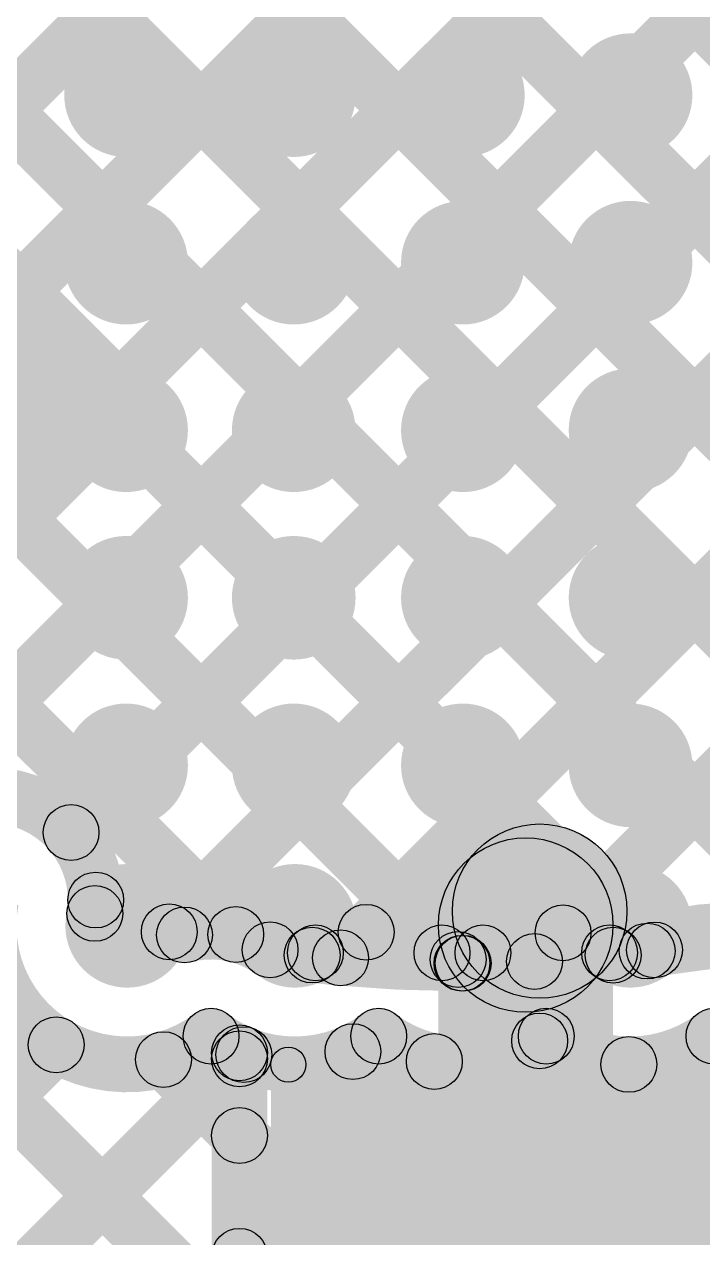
# Model space of a CAD drawing. Header units: millimetres. Extents: x -0.28 to 3.03, y -0.05 to 3.12.
# Drawn here: x 1.6092 to 1.7064, y 1.6372 to 1.8111 of the extents above; entities that cross this region are included whole.
import ezdxf

# ---------------------------------------------------------------- set-up
doc = ezdxf.new("R2010")
doc.units = ezdxf.units.MM
doc.header["$MEASUREMENT"] = 0
for name, color, linetype in [('BottomLayer', 5, 'Continuous'), ('BottomPaste', 16, 'Continuous'), ('BottomSolder', 6, 'Continuous'), ('TopLayer', 1, 'Continuous'), ('TopOverlay', 2, 'Continuous'), ('TopPaste', 8, 'Continuous'), ('TopSolder', 216, 'Continuous'), ('ViaHoleLayer', 16, 'Continuous')]:
    doc.layers.add(name, color=color, linetype=linetype)

# ---------------------------------------------------------------- blocks, each defined once
blk = doc.blocks.new('2835_LED_B_11')
at = {"layer": 'BottomLayer'}
blk.add_hatch(color=5, dxfattribs=at).paths.add_polyline_path([(-0.00069, 0.04606), (0.08829, 0.04606), (0.08829, -0.04606), (-0.00069, -0.04606)])
at = {"layer": 'BottomPaste'}
blk.add_hatch(color=16, dxfattribs=at).paths.add_polyline_path([(-0.00069, 0.04606), (0.08829, 0.04606), (0.08829, -0.04606), (-0.00069, -0.04606)])
at = {"layer": 'BottomSolder'}
blk.add_hatch(color=6, dxfattribs=at).paths.add_polyline_path([(-0.00469, 0.05006), (0.09229, 0.05006), (0.09229, -0.05006), (-0.00469, -0.05006)])
blk = doc.blocks.new('R___1206_44')
at = {"layer": 'TopLayer'}
for points in [[(-0.08, 0.035), (-0.02, 0.035), (-0.02, -0.035), (-0.08, -0.035)], [(0.02, 0.035), (0.08, 0.035), (0.08, -0.035), (0.02, -0.035)]]:
    blk.add_hatch(color=1, dxfattribs=at).paths.add_polyline_path(points)
at = {"layer": 'TopOverlay'}
h = blk.add_hatch(color=2, dxfattribs=at)
edge = h.paths.add_edge_path()
edge.add_arc((-0.084, 0.039), 0.0025, 0, 360)
h = blk.add_hatch(color=2, dxfattribs=at)
edge = h.paths.add_edge_path()
edge.add_arc((-0.084, 0.039), 0.0025, 0, 360)
for points in [[(0.084, 0.0415), (0.084, 0.0365), (-0.084, 0.0365), (-0.084, 0.0415)], [(-0.0865, 0.039), (-0.0815, 0.039), (-0.0815, -0.039), (-0.0865, -0.039)], [(0.0815, 0.039), (0.0865, 0.039), (0.0865, -0.039), (0.0815, -0.039)], [(0.084, -0.0365), (0.084, -0.0415), (-0.084, -0.0415), (-0.084, -0.0365)]]:
    blk.add_hatch(color=2, dxfattribs=at).paths.add_polyline_path(points)
h = blk.add_hatch(color=2, dxfattribs=at)
edge = h.paths.add_edge_path()
edge.add_arc((0.084, 0.039), 0.0025, 0, 360)
h = blk.add_hatch(color=2, dxfattribs=at)
edge = h.paths.add_edge_path()
edge.add_arc((0.084, 0.039), 0.0025, 0, 360)
h = blk.add_hatch(color=2, dxfattribs=at)
edge = h.paths.add_edge_path()
edge.add_arc((-0.084, -0.039), 0.0025, 0, 360)
h = blk.add_hatch(color=2, dxfattribs=at)
edge = h.paths.add_edge_path()
edge.add_arc((-0.084, -0.039), 0.0025, 0, 360)
h = blk.add_hatch(color=2, dxfattribs=at)
edge = h.paths.add_edge_path()
edge.add_arc((0.084, -0.039), 0.0025, 0, 360)
h = blk.add_hatch(color=2, dxfattribs=at)
edge = h.paths.add_edge_path()
edge.add_arc((0.084, -0.039), 0.0025, 0, 360)
at = {"layer": 'TopPaste'}
for points in [[(-0.08, 0.035), (-0.02, 0.035), (-0.02, -0.035), (-0.08, -0.035)], [(0.02, 0.035), (0.08, 0.035), (0.08, -0.035), (0.02, -0.035)]]:
    blk.add_hatch(color=8, dxfattribs=at).paths.add_polyline_path(points)
at = {"layer": 'TopSolder'}
for points in [[(-0.084, 0.039), (-0.016, 0.039), (-0.016, -0.039), (-0.084, -0.039)], [(0.016, 0.039), (0.084, 0.039), (0.084, -0.039), (0.016, -0.039)]]:
    blk.add_hatch(color=216, dxfattribs=at).paths.add_polyline_path(points)
at = {"layer": 'TopOverlay'}
for centre in [(-0.084, 0.039), (-0.084, 0.039), (0.084, 0.039), (0.084, 0.039), (-0.084, -0.039), (-0.084, -0.039), (0.084, -0.039), (0.084, -0.039)]:
    blk.add_circle(centre, 0.0025, dxfattribs=at)

msp = doc.modelspace()

# ---------------------------------------------------------------- hatches: boundary and pattern name
at = {"layer": 'BottomLayer'}
for points in [[(1.5399, 1.72677), (1.53425, 1.73243), (1.80305, 2.00123), (1.80871, 1.99558)], [(1.5399, 1.72677), (1.53425, 1.73243), (1.80305, 2.00123), (1.80871, 1.99558)], [(1.52036, 1.99208), (1.52602, 1.99774), (1.79658, 1.72717), (1.79093, 1.72152)], [(1.55527, 1.71386), (1.54962, 1.71951), (1.81793, 1.98783), (1.82359, 1.98217)], [(1.51213, 1.97203), (1.51779, 1.97769), (1.77662, 1.71886), (1.77096, 1.7132)], [(1.57212, 1.70242), (1.56646, 1.70807), (1.83472, 1.97634), (1.84038, 1.97068)], [(1.49993, 1.95595), (1.50559, 1.9616), (1.76036, 1.70683), (1.7547, 1.70117)], [(1.59752, 1.69953), (1.59186, 1.70519), (1.83974, 1.95307), (1.84539, 1.94741)], [(1.49554, 1.93205), (1.50119, 1.93771), (1.73664, 1.70227), (1.73098, 1.69661)], [(1.6187, 1.69243), (1.61304, 1.69809), (1.84676, 1.9318), (1.85241, 1.92614)], [(1.47752, 1.92178), (1.48318, 1.92744), (1.72486, 1.68576), (1.7192, 1.68011)], [(1.63277, 1.67821), (1.62711, 1.68387), (1.86277, 1.91953), (1.86843, 1.91387)], [(1.47335, 1.89767), (1.47901, 1.90333), (1.70123, 1.68111), (1.69557, 1.67545)], [(1.66098, 1.67814), (1.65532, 1.68379), (1.86243, 1.89091), (1.86809, 1.88525)], [(1.472, 1.87073), (1.47766, 1.87639), (1.67415, 1.6799), (1.66849, 1.67424)], [(1.68918, 1.67805), (1.68352, 1.68371), (1.86218, 1.86238), (1.86784, 1.85672)], [(1.47507, 1.83938), (1.48073, 1.84504), (1.64229, 1.68348), (1.63663, 1.67782)], [(1.57551, 1.68238), (1.58117, 1.68803), (1.6725, 1.5967), (1.66684, 1.59104)], [(1.68017, 1.66257), (1.68583, 1.66822), (2.08991, 1.26414), (2.08425, 1.25849)], [(1.5879, 1.63334), (1.58224, 1.639), (1.61091, 1.66767), (1.61656, 1.66201)], [(1.58988, 1.60705), (1.58423, 1.6127), (1.63778, 1.66626), (1.64344, 1.6606)], [(1.58988, 1.60705), (1.58423, 1.6127), (1.63778, 1.66626), (1.64344, 1.6606)], [(1.65342, 1.66103), (1.65908, 1.66669), (2.08034, 1.24543), (2.07468, 1.23977)], [(1.59153, 1.58041), (1.58588, 1.58607), (1.66508, 1.66527), (1.67074, 1.65962)], [(1.59281, 1.5534), (1.58715, 1.55906), (1.69295, 1.66486), (1.69861, 1.6592)], [(1.60783, 1.54014), (1.60217, 1.5458), (1.72179, 1.66541), (1.72744, 1.65975)], [(1.62628, 1.65989), (1.63193, 1.66555), (2.08033, 1.21716), (2.07467, 1.2115)]]:
    msp.add_hatch(color=5, dxfattribs=at).paths.add_polyline_path(points)
h = msp.add_hatch(color=5, dxfattribs=at)
edge = h.paths.add_edge_path()
edge.add_arc((1.62375, 1.80095), 0.00886, 0, 360)
h = msp.add_hatch(color=5, dxfattribs=at)
edge = h.paths.add_edge_path()
edge.add_arc((1.64777, 1.80095), 0.00886, 0, 360)
h = msp.add_hatch(color=5, dxfattribs=at)
edge = h.paths.add_edge_path()
edge.add_arc((1.672, 1.80095), 0.00886, 0, 360)
h = msp.add_hatch(color=5, dxfattribs=at)
edge = h.paths.add_edge_path()
edge.add_arc((1.69602, 1.80095), 0.00886, 0, 360)
h = msp.add_hatch(color=5, dxfattribs=at)
edge = h.paths.add_edge_path()
edge.add_arc((1.62375, 1.77694), 0.00886, 0, 360)
h = msp.add_hatch(color=5, dxfattribs=at)
edge = h.paths.add_edge_path()
edge.add_arc((1.64777, 1.77694), 0.00886, 0, 360)
h = msp.add_hatch(color=5, dxfattribs=at)
edge = h.paths.add_edge_path()
edge.add_arc((1.672, 1.77694), 0.00886, 0, 360)
h = msp.add_hatch(color=5, dxfattribs=at)
edge = h.paths.add_edge_path()
edge.add_arc((1.69602, 1.77694), 0.00886, 0, 360)
h = msp.add_hatch(color=5, dxfattribs=at)
edge = h.paths.add_edge_path()
edge.add_arc((1.62375, 1.75292), 0.00886, 0, 360)
h = msp.add_hatch(color=5, dxfattribs=at)
edge = h.paths.add_edge_path()
edge.add_arc((1.64777, 1.75292), 0.00886, 0, 360)
h = msp.add_hatch(color=5, dxfattribs=at)
edge = h.paths.add_edge_path()
edge.add_arc((1.672, 1.75292), 0.00886, 0, 360)
h = msp.add_hatch(color=5, dxfattribs=at)
edge = h.paths.add_edge_path()
edge.add_arc((1.69602, 1.75292), 0.00886, 0, 360)
h = msp.add_hatch(color=5, dxfattribs=at)
edge = h.paths.add_edge_path()
edge.add_arc((1.62375, 1.72891), 0.00886, 0, 360)
h = msp.add_hatch(color=5, dxfattribs=at)
edge = h.paths.add_edge_path()
edge.add_arc((1.64777, 1.72891), 0.00886, 0, 360)
h = msp.add_hatch(color=5, dxfattribs=at)
edge = h.paths.add_edge_path()
edge.add_arc((1.672, 1.72891), 0.00886, 0, 360)
h = msp.add_hatch(color=5, dxfattribs=at)
edge = h.paths.add_edge_path()
edge.add_arc((1.69602, 1.72891), 0.00886, 0, 360)
h = msp.add_hatch(color=5, dxfattribs=at)
edge = h.paths.add_edge_path()
edge.add_arc((1.62375, 1.70489), 0.00886, 0, 360)
h = msp.add_hatch(color=5, dxfattribs=at)
edge = h.paths.add_edge_path()
edge.add_arc((1.64777, 1.70489), 0.00886, 0, 360)
h = msp.add_hatch(color=5, dxfattribs=at)
edge = h.paths.add_edge_path()
edge.add_arc((1.672, 1.70489), 0.00886, 0, 360)
h = msp.add_hatch(color=5, dxfattribs=at)
edge = h.paths.add_edge_path()
edge.add_arc((1.69602, 1.70489), 0.00886, 0, 360)
h = msp.add_hatch(color=5, dxfattribs=at)
edge = h.paths.add_edge_path()
edge.add_arc((1.61587, 1.69526), 0.004, 0, 360)
h = msp.add_hatch(color=5, dxfattribs=at)
edge = h.paths.add_edge_path()
edge.add_arc((1.62391, 1.68189), 0.00886, 0, 360)
h = msp.add_hatch(color=5, dxfattribs=at)
edge = h.paths.add_edge_path()
edge.add_arc((1.64793, 1.68189), 0.00886, 0, 360)
h = msp.add_hatch(color=5, dxfattribs=at)
edge = h.paths.add_edge_path()
edge.add_arc((1.67195, 1.68189), 0.00886, 0, 360)
h = msp.add_hatch(color=5, dxfattribs=at)
edge = h.paths.add_edge_path()
edge.add_arc((1.69596, 1.68189), 0.00886, 0, 360)
h = msp.add_hatch(color=5, dxfattribs=at)
edge = h.paths.add_edge_path()
edge.add_arc((1.6194, 1.68559), 0.004, 0, 360)
h = msp.add_hatch(color=5, dxfattribs=at)
edge = h.paths.add_edge_path()
edge.add_arc((1.6194, 1.68559), 0.004, 0, 360)
h = msp.add_hatch(color=5, dxfattribs=at)
edge = h.paths.add_edge_path()
edge.add_arc((1.61928, 1.68367), 0.004, 0, 360)
h = msp.add_hatch(color=5, dxfattribs=at)
edge = h.paths.add_edge_path()
edge.add_arc((1.62994, 1.68104), 0.004, 0, 360)
h = msp.add_hatch(color=5, dxfattribs=at)
edge = h.paths.add_edge_path()
edge.add_arc((1.63212, 1.68058), 0.004, 0, 360)
h = msp.add_hatch(color=5, dxfattribs=at)
edge = h.paths.add_edge_path()
edge.add_arc((1.63212, 1.68058), 0.004, 0, 360)
h = msp.add_hatch(color=5, dxfattribs=at)
edge = h.paths.add_edge_path()
edge.add_arc((1.63212, 1.68058), 0.004, 0, 360)
h = msp.add_hatch(color=5, dxfattribs=at)
edge = h.paths.add_edge_path()
edge.add_arc((1.63946, 1.68065), 0.004, 0, 360)
h = msp.add_hatch(color=5, dxfattribs=at)
edge = h.paths.add_edge_path()
edge.add_arc((1.65815, 1.68097), 0.004, 0, 360)
h = msp.add_hatch(color=5, dxfattribs=at)
edge = h.paths.add_edge_path()
edge.add_arc((1.68635, 1.68088), 0.004, 0, 360)
h = msp.add_hatch(color=5, dxfattribs=at)
edge = h.paths.add_edge_path()
edge.add_arc((1.64438, 1.67846), 0.004, 0, 360)
h = msp.add_hatch(color=5, dxfattribs=at)
edge = h.paths.add_edge_path()
edge.add_arc((1.64438, 1.67846), 0.004, 0, 360)
h = msp.add_hatch(color=5, dxfattribs=at)
edge = h.paths.add_edge_path()
edge.add_arc((1.64438, 1.67846), 0.004, 0, 360)
h = msp.add_hatch(color=5, dxfattribs=at)
edge = h.paths.add_edge_path()
edge.add_arc((1.65087, 1.67802), 0.004, 0, 360)
h = msp.add_hatch(color=5, dxfattribs=at)
edge = h.paths.add_edge_path()
edge.add_arc((1.65087, 1.67802), 0.004, 0, 360)
h = msp.add_hatch(color=5, dxfattribs=at)
edge = h.paths.add_edge_path()
edge.add_arc((1.66901, 1.67802), 0.004, 0, 360)
h = msp.add_hatch(color=5, dxfattribs=at)
edge = h.paths.add_edge_path()
edge.add_arc((1.66901, 1.67802), 0.004, 0, 360)
h = msp.add_hatch(color=5, dxfattribs=at)
edge = h.paths.add_edge_path()
edge.add_arc((1.66901, 1.67802), 0.004, 0, 360)
h = msp.add_hatch(color=5, dxfattribs=at)
edge = h.paths.add_edge_path()
edge.add_arc((1.67488, 1.67802), 0.004, 0, 360)
h = msp.add_hatch(color=5, dxfattribs=at)
edge = h.paths.add_edge_path()
edge.add_arc((1.67488, 1.67802), 0.004, 0, 360)
h = msp.add_hatch(color=5, dxfattribs=at)
edge = h.paths.add_edge_path()
edge.add_arc((1.67488, 1.67802), 0.004, 0, 360)
h = msp.add_hatch(color=5, dxfattribs=at)
edge = h.paths.add_edge_path()
edge.add_arc((1.69302, 1.67802), 0.004, 0, 360)
h = msp.add_hatch(color=5, dxfattribs=at)
edge = h.paths.add_edge_path()
edge.add_arc((1.69302, 1.67802), 0.004, 0, 360)
h = msp.add_hatch(color=5, dxfattribs=at)
edge = h.paths.add_edge_path()
edge.add_arc((1.6984, 1.67828), 0.004, 0, 360)
h = msp.add_hatch(color=5, dxfattribs=at)
edge = h.paths.add_edge_path()
edge.add_arc((1.69946, 1.67843), 0.004, 0, 360)
h = msp.add_hatch(color=5, dxfattribs=at)
edge = h.paths.add_edge_path()
edge.add_arc((1.69946, 1.67843), 0.004, 0, 360)
h = msp.add_hatch(color=5, dxfattribs=at)
edge = h.paths.add_edge_path()
edge.add_arc((1.69946, 1.67843), 0.004, 0, 360)
h = msp.add_hatch(color=5, dxfattribs=at)
edge = h.paths.add_edge_path()
edge.add_arc((1.6504, 1.6777), 0.004, 0, 360)
h = msp.add_hatch(color=5, dxfattribs=at)
edge = h.paths.add_edge_path()
edge.add_arc((1.67132, 1.67707), 0.004, 0, 360)
h = msp.add_hatch(color=5, dxfattribs=at)
edge = h.paths.add_edge_path()
edge.add_arc((1.69352, 1.67769), 0.004, 0, 360)
h = msp.add_hatch(color=5, dxfattribs=at)
edge = h.paths.add_edge_path()
edge.add_arc((1.63592, 1.66607), 0.004, 0, 360)
h = msp.add_hatch(color=5, dxfattribs=at)
edge = h.paths.add_edge_path()
edge.add_arc((1.63592, 1.66607), 0.004, 0, 360)
h = msp.add_hatch(color=5, dxfattribs=at)
edge = h.paths.add_edge_path()
edge.add_arc((1.65994, 1.66607), 0.004, 0, 360)
h = msp.add_hatch(color=5, dxfattribs=at)
edge = h.paths.add_edge_path()
edge.add_arc((1.65994, 1.66607), 0.004, 0, 360)
h = msp.add_hatch(color=5, dxfattribs=at)
edge = h.paths.add_edge_path()
edge.add_arc((1.68395, 1.66607), 0.004, 0, 360)
h = msp.add_hatch(color=5, dxfattribs=at)
edge = h.paths.add_edge_path()
edge.add_arc((1.68395, 1.66607), 0.004, 0, 360)
h = msp.add_hatch(color=5, dxfattribs=at)
edge = h.paths.add_edge_path()
edge.add_arc((1.70797, 1.66607), 0.004, 0, 360)
h = msp.add_hatch(color=5, dxfattribs=at)
edge = h.paths.add_edge_path()
edge.add_arc((1.70797, 1.66607), 0.004, 0, 360)
h = msp.add_hatch(color=5, dxfattribs=at)
edge = h.paths.add_edge_path()
edge.add_arc((1.61374, 1.66484), 0.004, 0, 360)
h = msp.add_hatch(color=5, dxfattribs=at)
edge = h.paths.add_edge_path()
edge.add_arc((1.683, 1.66539), 0.004, 0, 360)
h = msp.add_hatch(color=5, dxfattribs=at)
edge = h.paths.add_edge_path()
edge.add_arc((1.6291, 1.66272), 0.004, 0, 360)
h = msp.add_hatch(color=5, dxfattribs=at)
edge = h.paths.add_edge_path()
edge.add_arc((1.64061, 1.66343), 0.004, 0, 360)
h = msp.add_hatch(color=5, dxfattribs=at)
edge = h.paths.add_edge_path()
edge.add_arc((1.64061, 1.66343), 0.004, 0, 360)
h = msp.add_hatch(color=5, dxfattribs=at)
edge = h.paths.add_edge_path()
edge.add_arc((1.65625, 1.66386), 0.004, 0, 360)
h = msp.add_hatch(color=5, dxfattribs=at)
edge = h.paths.add_edge_path()
edge.add_arc((1.66791, 1.66245), 0.004, 0, 360)
h = msp.add_hatch(color=5, dxfattribs=at)
edge = h.paths.add_edge_path()
edge.add_arc((1.69578, 1.66203), 0.004, 0, 360)
at = {"layer": 'TopLayer'}
for points in [[(1.54927, 1.73614), (1.54361, 1.74179), (1.80305, 2.00123), (1.80871, 1.99558)], [(1.54927, 1.73614), (1.54361, 1.74179), (1.80305, 2.00123), (1.80871, 1.99558)], [(1.52036, 1.99208), (1.52602, 1.99774), (1.79658, 1.72717), (1.79093, 1.72152)], [(1.56279, 1.72137), (1.55713, 1.72703), (1.81793, 1.98783), (1.82359, 1.98217)], [(1.51213, 1.97203), (1.51779, 1.97769), (1.77662, 1.71886), (1.77096, 1.7132)], [(1.57406, 1.70436), (1.56841, 1.71002), (1.83472, 1.97634), (1.84038, 1.97068)], [(1.49993, 1.95595), (1.50559, 1.9616), (1.76036, 1.70683), (1.7547, 1.70117)], [(1.59752, 1.69953), (1.59186, 1.70519), (1.83974, 1.95307), (1.84539, 1.94741)], [(1.49554, 1.93205), (1.50119, 1.93771), (1.73664, 1.70227), (1.73098, 1.69661)], [(1.6187, 1.69243), (1.61304, 1.69809), (1.84676, 1.9318), (1.85241, 1.92614)], [(1.47752, 1.92178), (1.48318, 1.92744), (1.72486, 1.68576), (1.7192, 1.68011)], [(1.63277, 1.67821), (1.62711, 1.68387), (1.86277, 1.91953), (1.86843, 1.91387)], [(1.47335, 1.89767), (1.47901, 1.90333), (1.70123, 1.68111), (1.69557, 1.67545)], [(1.65731, 1.67447), (1.65165, 1.68013), (1.86243, 1.89091), (1.86809, 1.88525)], [(1.472, 1.87073), (1.47766, 1.87639), (1.6747, 1.67935), (1.66905, 1.67369)], [(1.68508, 1.67396), (1.67942, 1.67961), (1.86218, 1.86238), (1.86784, 1.85672)], [(1.47507, 1.83938), (1.48073, 1.84504), (1.64229, 1.68348), (1.63663, 1.67782)], [(1.68984, 1.67316), (1.67216, 1.69084), (1.67416, 1.69284), (1.69184, 1.67516)], [(1.57551, 1.68238), (1.58117, 1.68803), (1.64283, 1.62637), (1.63717, 1.62071)], [(1.6935, 1.623), (1.6685, 1.623), (1.6685, 1.682), (1.6935, 1.682)], [(1.5879, 1.63334), (1.58224, 1.639), (1.61091, 1.66767), (1.61656, 1.66201)], [(1.58988, 1.60705), (1.58423, 1.6127), (1.63717, 1.66565), (1.64283, 1.65999)], [(1.62628, 1.65989), (1.63193, 1.66555), (1.64283, 1.65466), (1.63717, 1.649)], [(1.644, 1.577), (1.636, 1.577), (1.636, 1.66368), (1.644, 1.66368)], [(1.59153, 1.58041), (1.58588, 1.58607), (1.63717, 1.63736), (1.64283, 1.63171)], [(1.59153, 1.58041), (1.58588, 1.58607), (1.63717, 1.63736), (1.64283, 1.63171)]]:
    msp.add_hatch(color=1, dxfattribs=at).paths.add_polyline_path(points)
h = msp.add_hatch(color=1, dxfattribs=at)
edge = h.paths.add_edge_path()
edge.add_arc((1.62375, 1.80095), 0.00886, 0, 360)
h = msp.add_hatch(color=1, dxfattribs=at)
edge = h.paths.add_edge_path()
edge.add_arc((1.64777, 1.80095), 0.00886, 0, 360)
h = msp.add_hatch(color=1, dxfattribs=at)
edge = h.paths.add_edge_path()
edge.add_arc((1.672, 1.80095), 0.00886, 0, 360)
h = msp.add_hatch(color=1, dxfattribs=at)
edge = h.paths.add_edge_path()
edge.add_arc((1.69602, 1.80095), 0.00886, 0, 360)
h = msp.add_hatch(color=1, dxfattribs=at)
edge = h.paths.add_edge_path()
edge.add_arc((1.62375, 1.77694), 0.00886, 0, 360)
h = msp.add_hatch(color=1, dxfattribs=at)
edge = h.paths.add_edge_path()
edge.add_arc((1.64777, 1.77694), 0.00886, 0, 360)
h = msp.add_hatch(color=1, dxfattribs=at)
edge = h.paths.add_edge_path()
edge.add_arc((1.672, 1.77694), 0.00886, 0, 360)
h = msp.add_hatch(color=1, dxfattribs=at)
edge = h.paths.add_edge_path()
edge.add_arc((1.69602, 1.77694), 0.00886, 0, 360)
h = msp.add_hatch(color=1, dxfattribs=at)
edge = h.paths.add_edge_path()
edge.add_arc((1.62375, 1.75292), 0.00886, 0, 360)
h = msp.add_hatch(color=1, dxfattribs=at)
edge = h.paths.add_edge_path()
edge.add_arc((1.64777, 1.75292), 0.00886, 0, 360)
h = msp.add_hatch(color=1, dxfattribs=at)
edge = h.paths.add_edge_path()
edge.add_arc((1.672, 1.75292), 0.00886, 0, 360)
h = msp.add_hatch(color=1, dxfattribs=at)
edge = h.paths.add_edge_path()
edge.add_arc((1.69602, 1.75292), 0.00886, 0, 360)
h = msp.add_hatch(color=1, dxfattribs=at)
edge = h.paths.add_edge_path()
edge.add_arc((1.62375, 1.72891), 0.00886, 0, 360)
h = msp.add_hatch(color=1, dxfattribs=at)
edge = h.paths.add_edge_path()
edge.add_arc((1.64777, 1.72891), 0.00886, 0, 360)
h = msp.add_hatch(color=1, dxfattribs=at)
edge = h.paths.add_edge_path()
edge.add_arc((1.672, 1.72891), 0.00886, 0, 360)
h = msp.add_hatch(color=1, dxfattribs=at)
edge = h.paths.add_edge_path()
edge.add_arc((1.69602, 1.72891), 0.00886, 0, 360)
h = msp.add_hatch(color=1, dxfattribs=at)
edge = h.paths.add_edge_path()
edge.add_arc((1.62375, 1.70489), 0.00886, 0, 360)
h = msp.add_hatch(color=1, dxfattribs=at)
edge = h.paths.add_edge_path()
edge.add_arc((1.64777, 1.70489), 0.00886, 0, 360)
h = msp.add_hatch(color=1, dxfattribs=at)
edge = h.paths.add_edge_path()
edge.add_arc((1.672, 1.70489), 0.00886, 0, 360)
h = msp.add_hatch(color=1, dxfattribs=at)
edge = h.paths.add_edge_path()
edge.add_arc((1.69602, 1.70489), 0.00886, 0, 360)
h = msp.add_hatch(color=1, dxfattribs=at)
edge = h.paths.add_edge_path()
edge.add_arc((1.61587, 1.69526), 0.004, 0, 360)
h = msp.add_hatch(color=1, dxfattribs=at)
edge = h.paths.add_edge_path()
edge.add_arc((1.683, 1.684), 0.0125, 0, 360)
h = msp.add_hatch(color=1, dxfattribs=at)
edge = h.paths.add_edge_path()
edge.add_arc((1.681, 1.682), 0.0125, 0, 360)
h = msp.add_hatch(color=1, dxfattribs=at)
edge = h.paths.add_edge_path()
edge.add_arc((1.681, 1.682), 0.0125, 0, 360)
h = msp.add_hatch(color=1, dxfattribs=at)
edge = h.paths.add_edge_path()
edge.add_arc((1.62391, 1.68189), 0.00886, 0, 360)
h = msp.add_hatch(color=1, dxfattribs=at)
edge = h.paths.add_edge_path()
edge.add_arc((1.64793, 1.68189), 0.00886, 0, 360)
h = msp.add_hatch(color=1, dxfattribs=at)
edge = h.paths.add_edge_path()
edge.add_arc((1.67195, 1.68189), 0.00886, 0, 360)
h = msp.add_hatch(color=1, dxfattribs=at)
edge = h.paths.add_edge_path()
edge.add_arc((1.69596, 1.68189), 0.00886, 0, 360)
h = msp.add_hatch(color=1, dxfattribs=at)
edge = h.paths.add_edge_path()
edge.add_arc((1.6194, 1.68559), 0.004, 0, 360)
h = msp.add_hatch(color=1, dxfattribs=at)
edge = h.paths.add_edge_path()
edge.add_arc((1.6194, 1.68559), 0.004, 0, 360)
h = msp.add_hatch(color=1, dxfattribs=at)
edge = h.paths.add_edge_path()
edge.add_arc((1.61928, 1.68367), 0.004, 0, 360)
h = msp.add_hatch(color=1, dxfattribs=at)
edge = h.paths.add_edge_path()
edge.add_arc((1.62994, 1.68104), 0.004, 0, 360)
h = msp.add_hatch(color=1, dxfattribs=at)
edge = h.paths.add_edge_path()
edge.add_arc((1.63212, 1.68058), 0.004, 0, 360)
h = msp.add_hatch(color=1, dxfattribs=at)
edge = h.paths.add_edge_path()
edge.add_arc((1.63212, 1.68058), 0.004, 0, 360)
h = msp.add_hatch(color=1, dxfattribs=at)
edge = h.paths.add_edge_path()
edge.add_arc((1.63212, 1.68058), 0.004, 0, 360)
h = msp.add_hatch(color=1, dxfattribs=at)
edge = h.paths.add_edge_path()
edge.add_arc((1.63946, 1.68065), 0.004, 0, 360)
h = msp.add_hatch(color=1, dxfattribs=at)
edge = h.paths.add_edge_path()
edge.add_arc((1.64438, 1.67846), 0.004, 0, 360)
h = msp.add_hatch(color=1, dxfattribs=at)
edge = h.paths.add_edge_path()
edge.add_arc((1.64438, 1.67846), 0.004, 0, 360)
h = msp.add_hatch(color=1, dxfattribs=at)
edge = h.paths.add_edge_path()
edge.add_arc((1.64438, 1.67846), 0.004, 0, 360)
h = msp.add_hatch(color=1, dxfattribs=at)
edge = h.paths.add_edge_path()
edge.add_arc((1.6984, 1.67828), 0.004, 0, 360)
h = msp.add_hatch(color=1, dxfattribs=at)
edge = h.paths.add_edge_path()
edge.add_arc((1.65448, 1.6773), 0.004, 0, 360)
h = msp.add_hatch(color=1, dxfattribs=at)
edge = h.paths.add_edge_path()
edge.add_arc((1.67187, 1.67652), 0.004, 0, 360)
h = msp.add_hatch(color=1, dxfattribs=at)
edge = h.paths.add_edge_path()
edge.add_arc((1.67203, 1.67652), 0.004, 0, 360)
h = msp.add_hatch(color=1, dxfattribs=at)
edge = h.paths.add_edge_path()
edge.add_arc((1.67203, 1.67652), 0.004, 0, 360)
h = msp.add_hatch(color=1, dxfattribs=at)
edge = h.paths.add_edge_path()
edge.add_arc((1.68225, 1.67678), 0.004, 0, 360)
h = msp.add_hatch(color=1, dxfattribs=at)
edge = h.paths.add_edge_path()
edge.add_arc((1.63592, 1.66607), 0.004, 0, 360)
h = msp.add_hatch(color=1, dxfattribs=at)
edge = h.paths.add_edge_path()
edge.add_arc((1.63592, 1.66607), 0.004, 0, 360)
h = msp.add_hatch(color=1, dxfattribs=at)
edge = h.paths.add_edge_path()
edge.add_arc((1.61374, 1.66484), 0.004, 0, 360)
h = msp.add_hatch(color=1, dxfattribs=at)
edge = h.paths.add_edge_path()
edge.add_arc((1.6291, 1.66272), 0.004, 0, 360)
h = msp.add_hatch(color=1, dxfattribs=at)
edge = h.paths.add_edge_path()
edge.add_arc((1.64, 1.66368), 0.004, 0, 360)
h = msp.add_hatch(color=1, dxfattribs=at)
edge = h.paths.add_edge_path()
edge.add_arc((1.64, 1.66368), 0.004, 0, 360)
h = msp.add_hatch(color=1, dxfattribs=at)
edge = h.paths.add_edge_path()
edge.add_arc((1.64, 1.66282), 0.004, 0, 360)
h = msp.add_hatch(color=1, dxfattribs=at)
edge = h.paths.add_edge_path()
edge.add_arc((1.64, 1.65183), 0.004, 0, 360)
h = msp.add_hatch(color=1, dxfattribs=at)
edge = h.paths.add_edge_path()
edge.add_arc((1.64, 1.63453), 0.004, 0, 360)
h = msp.add_hatch(color=1, dxfattribs=at)
edge = h.paths.add_edge_path()
edge.add_arc((1.64, 1.63453), 0.004, 0, 360)
at = {"layer": 'ViaHoleLayer'}
h = msp.add_hatch(color=16, dxfattribs=at)
edge = h.paths.add_edge_path()
edge.add_arc((1.62375, 1.80095), 0.00591, 0, 360)
h = msp.add_hatch(color=16, dxfattribs=at)
edge = h.paths.add_edge_path()
edge.add_arc((1.64777, 1.80095), 0.00591, 0, 360)
h = msp.add_hatch(color=16, dxfattribs=at)
edge = h.paths.add_edge_path()
edge.add_arc((1.672, 1.80095), 0.00591, 0, 360)
h = msp.add_hatch(color=16, dxfattribs=at)
edge = h.paths.add_edge_path()
edge.add_arc((1.69602, 1.80095), 0.00591, 0, 360)
h = msp.add_hatch(color=16, dxfattribs=at)
edge = h.paths.add_edge_path()
edge.add_arc((1.62375, 1.77694), 0.00591, 0, 360)
h = msp.add_hatch(color=16, dxfattribs=at)
edge = h.paths.add_edge_path()
edge.add_arc((1.64777, 1.77694), 0.00591, 0, 360)
h = msp.add_hatch(color=16, dxfattribs=at)
edge = h.paths.add_edge_path()
edge.add_arc((1.672, 1.77694), 0.00591, 0, 360)
h = msp.add_hatch(color=16, dxfattribs=at)
edge = h.paths.add_edge_path()
edge.add_arc((1.69602, 1.77694), 0.00591, 0, 360)
h = msp.add_hatch(color=16, dxfattribs=at)
edge = h.paths.add_edge_path()
edge.add_arc((1.62375, 1.75292), 0.00591, 0, 360)
h = msp.add_hatch(color=16, dxfattribs=at)
edge = h.paths.add_edge_path()
edge.add_arc((1.64777, 1.75292), 0.00591, 0, 360)
h = msp.add_hatch(color=16, dxfattribs=at)
edge = h.paths.add_edge_path()
edge.add_arc((1.672, 1.75292), 0.00591, 0, 360)
h = msp.add_hatch(color=16, dxfattribs=at)
edge = h.paths.add_edge_path()
edge.add_arc((1.69602, 1.75292), 0.00591, 0, 360)
h = msp.add_hatch(color=16, dxfattribs=at)
edge = h.paths.add_edge_path()
edge.add_arc((1.62375, 1.72891), 0.00591, 0, 360)
h = msp.add_hatch(color=16, dxfattribs=at)
edge = h.paths.add_edge_path()
edge.add_arc((1.64777, 1.72891), 0.00591, 0, 360)
h = msp.add_hatch(color=16, dxfattribs=at)
edge = h.paths.add_edge_path()
edge.add_arc((1.672, 1.72891), 0.00591, 0, 360)
h = msp.add_hatch(color=16, dxfattribs=at)
edge = h.paths.add_edge_path()
edge.add_arc((1.69602, 1.72891), 0.00591, 0, 360)
h = msp.add_hatch(color=16, dxfattribs=at)
edge = h.paths.add_edge_path()
edge.add_arc((1.62375, 1.70489), 0.00591, 0, 360)
h = msp.add_hatch(color=16, dxfattribs=at)
edge = h.paths.add_edge_path()
edge.add_arc((1.64777, 1.70489), 0.00591, 0, 360)
h = msp.add_hatch(color=16, dxfattribs=at)
edge = h.paths.add_edge_path()
edge.add_arc((1.672, 1.70489), 0.00591, 0, 360)
h = msp.add_hatch(color=16, dxfattribs=at)
edge = h.paths.add_edge_path()
edge.add_arc((1.69602, 1.70489), 0.00591, 0, 360)
h = msp.add_hatch(color=16, dxfattribs=at)
edge = h.paths.add_edge_path()
edge.add_arc((1.62391, 1.68189), 0.00591, 0, 360)
h = msp.add_hatch(color=16, dxfattribs=at)
edge = h.paths.add_edge_path()
edge.add_arc((1.64793, 1.68189), 0.00591, 0, 360)
h = msp.add_hatch(color=16, dxfattribs=at)
edge = h.paths.add_edge_path()
edge.add_arc((1.67195, 1.68189), 0.00591, 0, 360)
h = msp.add_hatch(color=16, dxfattribs=at)
edge = h.paths.add_edge_path()
edge.add_arc((1.69596, 1.68189), 0.00591, 0, 360)

# ---------------------------------------------------------------- linework, layer by layer
at = {"layer": 'BottomLayer', "const_width": 0.008}
for points in [[(1.60088, 1.70017, -0.48553), (1.6194, 1.68559)], [(1.60088, 1.70017, -0.48553), (1.6194, 1.68559)], [(1.63592, 1.66607, -0.686878), (1.6044, 1.68559)], [(1.63212, 1.68058, -0.016667), (1.61928, 1.68367)], [(1.73984, 1.68189, -0.62006), (1.70797, 1.66607)], [(1.63212, 1.68058, -0.217305), (1.64438, 1.67846)], [(1.63212, 1.68058, -0.217305), (1.64438, 1.67846)], [(1.65087, 1.67802, -0.33659), (1.66901, 1.67802)], [(1.65087, 1.67802, -0.336592), (1.66901, 1.67802)], [(1.67488, 1.67802, -0.336592), (1.69302, 1.67802)], [(1.67488, 1.67802, -0.33659), (1.69302, 1.67802)], [(1.69946, 1.67843, -0.21953), (1.71185, 1.68056)], [(1.69946, 1.67843, -0.21953), (1.71185, 1.68056)], [(1.6504, 1.6777, -0.007648), (1.64438, 1.67846)], [(1.67488, 1.67802, -0.33659), (1.66901, 1.67802)], [(1.69946, 1.67843, -0.007559), (1.69352, 1.67769)], [(1.65994, 1.66607, -0.336591), (1.63592, 1.66607)], [(1.68395, 1.66607, -0.336591), (1.65994, 1.66607)], [(1.70797, 1.66607, -0.336591), (1.68395, 1.66607)]]:
    msp.add_lwpolyline(points, format="xyb", dxfattribs=at)
at = {"layer": 'BottomLayer'}
for centre in [(1.61587, 1.69526), (1.6194, 1.68559), (1.6194, 1.68559), (1.61928, 1.68367), (1.62994, 1.68104), (1.63212, 1.68058), (1.63212, 1.68058), (1.63212, 1.68058), (1.63946, 1.68065), (1.65815, 1.68097), (1.68635, 1.68088), (1.64438, 1.67846), (1.64438, 1.67846), (1.64438, 1.67846), (1.65087, 1.67802), (1.65087, 1.67802), (1.66901, 1.67802), (1.66901, 1.67802), (1.66901, 1.67802), (1.67488, 1.67802), (1.67488, 1.67802), (1.67488, 1.67802), (1.69302, 1.67802), (1.69302, 1.67802), (1.6984, 1.67828), (1.69946, 1.67843), (1.69946, 1.67843), (1.69946, 1.67843), (1.6504, 1.6777), (1.67132, 1.67707), (1.69352, 1.67769), (1.63592, 1.66607), (1.63592, 1.66607), (1.65994, 1.66607), (1.65994, 1.66607), (1.68395, 1.66607), (1.68395, 1.66607), (1.70797, 1.66607), (1.70797, 1.66607), (1.61374, 1.66484), (1.683, 1.66539), (1.6291, 1.66272), (1.64061, 1.66343), (1.64061, 1.66343), (1.65625, 1.66386), (1.66791, 1.66245), (1.69578, 1.66203)]:
    msp.add_circle(centre, 0.004, dxfattribs=at)
at = {"layer": 'TopLayer', "const_width": 0.008}
for points in [[(1.60088, 1.70017, -0.48553), (1.6194, 1.68559)], [(1.60088, 1.70017, -0.48553), (1.6194, 1.68559)], [(1.63592, 1.66607, -0.686878), (1.6044, 1.68559)], [(1.63212, 1.68058, -0.016667), (1.61928, 1.68367)], [(1.72462, 1.68363, -0.067276), (1.67203, 1.67652)], [(1.63212, 1.68058, -0.217305), (1.64438, 1.67846)], [(1.63212, 1.68058, -0.217305), (1.64438, 1.67846)], [(1.67203, 1.67652, -0.035017), (1.64438, 1.67846)], [(1.64, 1.66368, -0.05971), (1.63592, 1.66607)]]:
    msp.add_lwpolyline(points, format="xyb", dxfattribs=at)
at = {"layer": 'TopLayer'}
for centre, radius in [((1.61587, 1.69526), 0.004), ((1.683, 1.684), 0.0125), ((1.681, 1.682), 0.0125), ((1.681, 1.682), 0.0125), ((1.6194, 1.68559), 0.004), ((1.6194, 1.68559), 0.004), ((1.61928, 1.68367), 0.004), ((1.62994, 1.68104), 0.004), ((1.63212, 1.68058), 0.004), ((1.63212, 1.68058), 0.004), ((1.63212, 1.68058), 0.004), ((1.63946, 1.68065), 0.004), ((1.64438, 1.67846), 0.004), ((1.64438, 1.67846), 0.004), ((1.64438, 1.67846), 0.004), ((1.6984, 1.67828), 0.004), ((1.65448, 1.6773), 0.004), ((1.67187, 1.67652), 0.004), ((1.67203, 1.67652), 0.004), ((1.67203, 1.67652), 0.004), ((1.68225, 1.67678), 0.004), ((1.63592, 1.66607), 0.004), ((1.63592, 1.66607), 0.004), ((1.61374, 1.66484), 0.004), ((1.6291, 1.66272), 0.004), ((1.64, 1.66368), 0.004), ((1.64, 1.66368), 0.004), ((1.64, 1.66282), 0.004), ((1.64, 1.65183), 0.004), ((1.64, 1.63453), 0.004), ((1.64, 1.63453), 0.004)]:
    msp.add_circle(centre, radius, dxfattribs=at)

# ---------------------------------------------------------------- block references
for name, p, rotation in [('2835_LED_B_11', (1.52964, 1.727), 45), ('R___1206_44', (1.731, 1.623), 180)]:
    msp.add_blockref(name, p, dxfattribs=dict(rotation=rotation))

doc.saveas('drawing.dxf')
